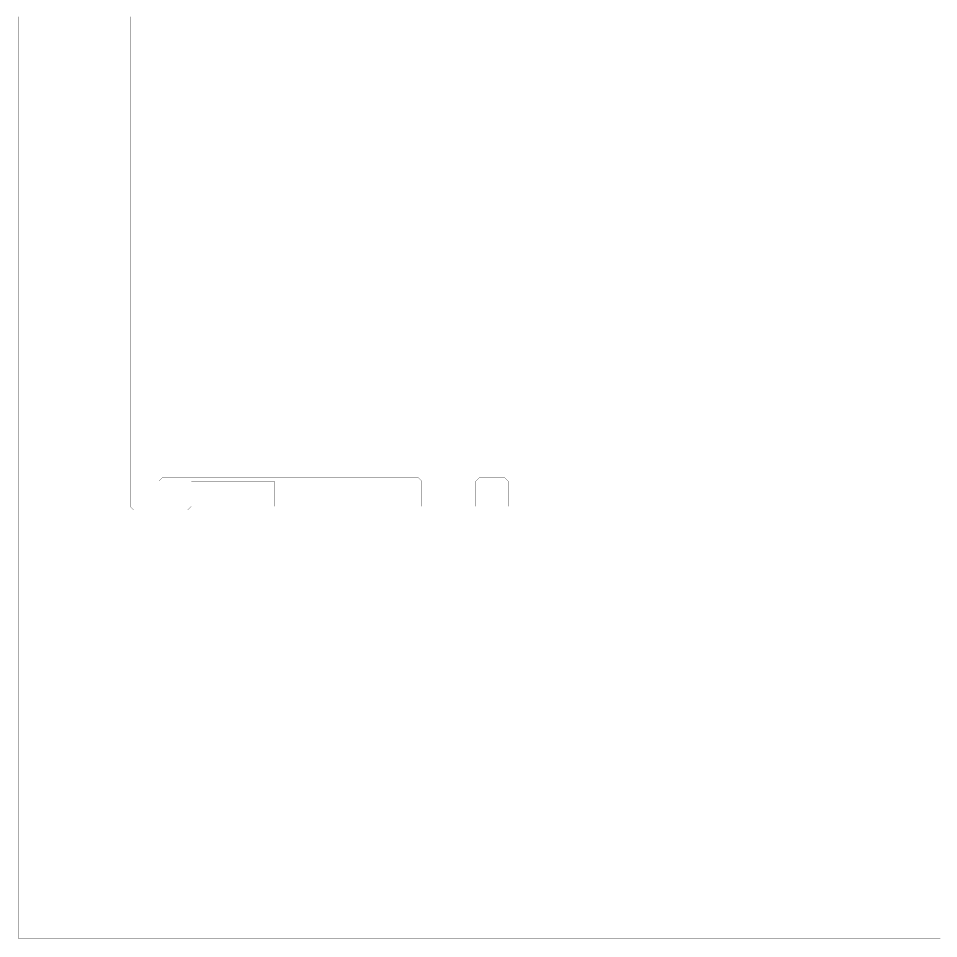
# Model space of a CAD drawing. Header units: metres. Extents: x 0 to 4990, y -4990 to 0.
# Drawn here: x 0 to 2495, y -4990 to -2495 of the extents above; entities that cross this region are included whole.
import ezdxf

# ---------------------------------------------------------------- set-up
doc = ezdxf.new("R2010")
doc.units = ezdxf.units.M
doc.layers.add('conductor', color=1, linetype='Continuous')
doc.layers.add('substrate', color=5, linetype='Continuous')

msp = doc.modelspace()

# ---------------------------------------------------------------- linework, layer by layer
at = {"layer": 'conductor', "const_width": 0.5}
msp.add_lwpolyline([(312.5, -2490.234375), (312.5, -2500), (312.5, -2509.765625), (312.5, -2519.53125), (312.5, -2529.296875), (312.5, -2539.0625), (312.5, -2548.828125), (312.5, -2558.59375), (312.5, -2568.359375), (312.5, -2578.125), (312.5, -2587.890625), (312.5, -2597.65625), (312.5, -2607.421875), (312.5, -2617.1875), (312.5, -2626.953125), (312.5, -2636.71875), (312.5, -2646.484375), (312.5, -2656.25), (312.5, -2666.015625), (312.5, -2675.78125), (312.5, -2685.546875), (312.5, -2695.3125), (312.5, -2705.078125), (312.5, -2714.84375), (312.5, -2724.609375), (312.5, -2734.375), (312.5, -2744.140625), (312.5, -2753.90625), (312.5, -2763.671875), (312.5, -2773.4375), (312.5, -2783.203125), (312.5, -2792.96875), (312.5, -2802.734375), (312.5, -2812.5), (312.5, -2822.265625), (312.5, -2832.03125), (312.5, -2841.796875), (312.5, -2851.5625), (312.5, -2861.328125), (312.5, -2871.09375), (312.5, -2880.859375), (312.5, -2890.625), (312.5, -2900.390625), (312.5, -2910.15625), (312.5, -2919.921875), (312.5, -2929.6875), (312.5, -2939.453125), (312.5, -2949.21875), (312.5, -2958.984375), (312.5, -2968.75), (312.5, -2978.515625), (312.5, -2988.28125), (312.5, -2998.046875), (312.5, -3007.8125), (312.5, -3017.578125), (312.5, -3027.34375), (312.5, -3037.109375), (312.5, -3046.875), (312.5, -3056.640625), (312.5, -3066.40625), (312.5, -3076.171875), (312.5, -3085.9375), (312.5, -3095.703125), (312.5, -3105.46875), (312.5, -3115.234375), (312.5, -3125), (312.5, -3134.765625), (312.5, -3144.53125), (312.5, -3154.296875), (312.5, -3164.0625), (312.5, -3173.828125), (312.5, -3183.59375), (312.5, -3193.359375), (312.5, -3203.125), (312.5, -3212.890625), (312.5, -3222.65625), (312.5, -3232.421875), (312.5, -3242.1875), (312.5, -3251.953125), (312.5, -3261.71875), (312.5, -3271.484375), (312.5, -3281.25), (312.5, -3291.015625), (312.5, -3300.78125), (312.5, -3310.546875), (312.5, -3320.3125), (312.5, -3330.078125), (312.5, -3339.84375), (312.5, -3349.609375), (312.5, -3359.375), (312.5, -3369.140625), (312.5, -3378.90625), (312.5, -3388.671875), (312.5, -3398.4375), (312.5, -3408.203125), (312.5, -3417.96875), (312.5, -3427.734375), (312.5, -3437.5), (312.5, -3447.265625), (312.5, -3457.03125), (312.5, -3466.796875), (312.5, -3476.5625), (312.5, -3486.328125), (312.5, -3496.09375), (312.5, -3505.859375), (312.5, -3515.625), (312.5, -3525.390625), (312.5, -3535.15625), (312.5, -3544.921875), (312.5, -3554.6875), (312.5, -3564.453125), (312.5, -3574.21875), (312.5, -3583.984375), (312.5, -3593.75), (312.5, -3603.515625), (312.5, -3613.28125), (312.5, -3623.046875), (312.5, -3632.8125), (312.5, -3642.578125), (312.5, -3652.34375), (312.5, -3662.109375), (312.5, -3671.875), (312.5, -3681.640625), (312.5, -3691.40625), (312.5, -3701.171875), (312.5, -3710.9375), (312.5, -3720.703125), (312.5, -3730.46875), (312.5, -3740.234375), (312.5, -3750), (312.5, -3759.765625), (312.5, -3769.53125), (312.5, -3779.296875), (312.5, -3789.0625), (312.5, -3798.828125), (312.5, -3808.59375), (312.5, -3818.359375), (322.265625, -3818.359375), (332.03125, -3818.359375), (341.796875, -3818.359375), (351.5625, -3818.359375), (361.328125, -3818.359375), (371.09375, -3818.359375), (380.859375, -3818.359375), (380.859375, -3808.59375), (380.859375, -3798.828125), (380.859375, -3789.0625), (380.859375, -3779.296875), (380.859375, -3769.53125), (380.859375, -3759.765625), (380.859375, -3750), (390.625, -3740.234375), (400.390625, -3740.234375), (410.15625, -3740.234375), (419.921875, -3740.234375), (429.6875, -3740.234375), (439.453125, -3740.234375), (449.21875, -3740.234375), (458.984375, -3740.234375), (468.75, -3740.234375), (478.515625, -3740.234375), (488.28125, -3740.234375), (498.046875, -3740.234375), (507.8125, -3740.234375), (517.578125, -3740.234375), (527.34375, -3740.234375), (537.109375, -3740.234375), (546.875, -3740.234375), (556.640625, -3740.234375), (566.40625, -3740.234375), (576.171875, -3740.234375), (585.9375, -3740.234375), (595.703125, -3740.234375), (605.46875, -3740.234375), (615.234375, -3740.234375), (625, -3740.234375), (634.765625, -3740.234375), (644.53125, -3740.234375), (654.296875, -3740.234375), (664.0625, -3740.234375), (673.828125, -3740.234375), (683.59375, -3740.234375), (693.359375, -3740.234375), (703.125, -3740.234375), (712.890625, -3740.234375), (722.65625, -3740.234375), (732.421875, -3740.234375), (742.1875, -3740.234375), (751.953125, -3740.234375), (761.71875, -3740.234375), (771.484375, -3740.234375), (781.25, -3740.234375), (791.015625, -3740.234375), (800.78125, -3740.234375), (810.546875, -3740.234375), (820.3125, -3740.234375), (830.078125, -3740.234375), (839.84375, -3740.234375), (849.609375, -3740.234375), (859.375, -3740.234375), (869.140625, -3740.234375), (878.90625, -3740.234375), (888.671875, -3740.234375), (898.4375, -3740.234375), (908.203125, -3740.234375), (917.96875, -3740.234375), (927.734375, -3740.234375), (937.5, -3740.234375), (947.265625, -3740.234375), (957.03125, -3740.234375), (966.796875, -3740.234375), (976.5625, -3740.234375), (986.328125, -3740.234375), (996.09375, -3740.234375), (1005.859375, -3740.234375), (1015.625, -3740.234375), (1025.390625, -3740.234375), (1035.15625, -3740.234375), (1044.921875, -3740.234375), (1054.6875, -3740.234375), (1064.453125, -3740.234375), (1074.21875, -3740.234375), (1083.984375, -3740.234375), (1093.75, -3750), (1093.75, -3759.765625), (1093.75, -3769.53125), (1093.75, -3779.296875), (1093.75, -3789.0625), (1093.75, -3798.828125), (1093.75, -3808.59375), (1093.75, -3818.359375), (1103.515625, -3818.359375), (1113.28125, -3818.359375), (1123.046875, -3818.359375), (1132.8125, -3818.359375), (1142.578125, -3818.359375), (1152.34375, -3818.359375), (1162.109375, -3818.359375), (1171.875, -3818.359375), (1181.640625, -3818.359375), (1191.40625, -3818.359375), (1201.171875, -3818.359375), (1210.9375, -3818.359375), (1220.703125, -3818.359375), (1230.46875, -3818.359375), (1240.234375, -3818.359375), (1240.234375, -3808.59375), (1240.234375, -3798.828125), (1240.234375, -3789.0625), (1240.234375, -3779.296875), (1240.234375, -3769.53125), (1240.234375, -3759.765625), (1240.234375, -3750), (1250, -3740.234375), (1259.765625, -3740.234375), (1269.53125, -3740.234375), (1279.296875, -3740.234375), (1289.0625, -3740.234375), (1298.828125, -3740.234375), (1308.59375, -3740.234375), (1318.359375, -3740.234375), (1328.125, -3750), (1328.125, -3759.765625), (1328.125, -3769.53125), (1328.125, -3779.296875), (1328.125, -3789.0625), (1328.125, -3798.828125), (1328.125, -3808.59375), (1328.125, -3818.359375), (1337.890625, -3818.359375), (1347.65625, -3818.359375), (1357.421875, -3818.359375), (1367.1875, -3818.359375), (1376.953125, -3818.359375), (1386.71875, -3818.359375), (1396.484375, -3818.359375), (1406.25, -3818.359375), (1416.015625, -3818.359375), (1425.78125, -3818.359375), (1435.546875, -3818.359375), (1445.3125, -3818.359375), (1455.078125, -3818.359375), (1464.84375, -3818.359375), (1474.609375, -3818.359375), (1484.375, -3818.359375), (1494.140625, -3818.359375), (1503.90625, -3818.359375), (1513.671875, -3818.359375), (1523.4375, -3818.359375), (1533.203125, -3818.359375), (1542.96875, -3818.359375), (1552.734375, -3818.359375), (1562.5, -3818.359375), (1572.265625, -3818.359375), (1582.03125, -3818.359375), (1591.796875, -3818.359375), (1601.5625, -3818.359375), (1611.328125, -3818.359375), (1621.09375, -3818.359375), (1630.859375, -3818.359375), (1640.625, -3818.359375), (1650.390625, -3818.359375), (1660.15625, -3818.359375), (1669.921875, -3818.359375), (1679.6875, -3818.359375), (1689.453125, -3818.359375), (1699.21875, -3818.359375), (1708.984375, -3818.359375), (1718.75, -3818.359375), (1728.515625, -3818.359375), (1738.28125, -3818.359375), (1748.046875, -3818.359375), (1757.8125, -3818.359375), (1767.578125, -3818.359375), (1777.34375, -3818.359375), (1787.109375, -3818.359375), (1796.875, -3818.359375), (1806.640625, -3818.359375), (1816.40625, -3818.359375), (1826.171875, -3818.359375), (1835.9375, -3818.359375), (1845.703125, -3818.359375), (1855.46875, -3818.359375), (1865.234375, -3818.359375), (1875, -3818.359375), (1884.765625, -3818.359375), (1894.53125, -3818.359375), (1904.296875, -3818.359375), (1914.0625, -3818.359375), (1923.828125, -3818.359375), (1933.59375, -3818.359375), (1943.359375, -3818.359375), (1953.125, -3818.359375), (1962.890625, -3818.359375), (1972.65625, -3818.359375), (1982.421875, -3818.359375), (1992.1875, -3818.359375), (2001.953125, -3818.359375), (2011.71875, -3818.359375), (2021.484375, -3818.359375), (2031.25, -3818.359375), (2041.015625, -3818.359375), (2050.78125, -3818.359375), (2060.546875, -3818.359375), (2070.3125, -3818.359375), (2080.078125, -3818.359375), (2089.84375, -3818.359375), (2099.609375, -3818.359375), (2109.375, -3818.359375), (2119.140625, -3818.359375), (2128.90625, -3818.359375), (2138.671875, -3818.359375), (2148.4375, -3818.359375), (2158.203125, -3818.359375), (2167.96875, -3818.359375), (2177.734375, -3818.359375), (2187.5, -3818.359375), (2197.265625, -3818.359375), (2207.03125, -3818.359375), (2216.796875, -3818.359375), (2226.5625, -3818.359375), (2236.328125, -3818.359375), (2246.09375, -3818.359375), (2255.859375, -3818.359375), (2265.625, -3818.359375), (2275.390625, -3818.359375), (2285.15625, -3818.359375), (2294.921875, -3818.359375), (2304.6875, -3818.359375), (2314.453125, -3818.359375), (2324.21875, -3818.359375), (2333.984375, -3818.359375), (2343.75, -3818.359375), (2353.515625, -3818.359375), (2363.28125, -3818.359375), (2373.046875, -3818.359375), (2382.8125, -3818.359375), (2392.578125, -3818.359375), (2402.34375, -3818.359375), (2412.109375, -3818.359375), (2421.875, -3818.359375), (2431.640625, -3818.359375), (2441.40625, -3818.359375), (2451.171875, -3818.359375), (2460.9375, -3818.359375), (2470.703125, -3818.359375), (2480.46875, -3818.359375), (2490.234375, -3818.359375), (2500, -3818.359375)], dxfattribs=at)
at = {"layer": 'substrate', "const_width": 0.5}
for points in [[(0, -2490.234375), (0, -2500), (0, -2509.765625), (0, -2519.53125), (0, -2529.296875), (0, -2539.0625), (0, -2548.828125), (0, -2558.59375), (0, -2568.359375), (0, -2578.125), (0, -2587.890625), (0, -2597.65625), (0, -2607.421875), (0, -2617.1875), (0, -2626.953125), (0, -2636.71875), (0, -2646.484375), (0, -2656.25), (0, -2666.015625), (0, -2675.78125), (0, -2685.546875), (0, -2695.3125), (0, -2705.078125), (0, -2714.84375), (0, -2724.609375), (0, -2734.375), (0, -2744.140625), (0, -2753.90625), (0, -2763.671875), (0, -2773.4375), (0, -2783.203125), (0, -2792.96875), (0, -2802.734375), (0, -2812.5), (0, -2822.265625), (0, -2832.03125), (0, -2841.796875), (0, -2851.5625), (0, -2861.328125), (0, -2871.09375), (0, -2880.859375), (0, -2890.625), (0, -2900.390625), (0, -2910.15625), (0, -2919.921875), (0, -2929.6875), (0, -2939.453125), (0, -2949.21875), (0, -2958.984375), (0, -2968.75), (0, -2978.515625), (0, -2988.28125), (0, -2998.046875), (0, -3007.8125), (0, -3017.578125), (0, -3027.34375), (0, -3037.109375), (0, -3046.875), (0, -3056.640625), (0, -3066.40625), (0, -3076.171875), (0, -3085.9375), (0, -3095.703125), (0, -3105.46875), (0, -3115.234375), (0, -3125), (0, -3134.765625), (0, -3144.53125), (0, -3154.296875), (0, -3164.0625), (0, -3173.828125), (0, -3183.59375), (0, -3193.359375), (0, -3203.125), (0, -3212.890625), (0, -3222.65625), (0, -3232.421875), (0, -3242.1875), (0, -3251.953125), (0, -3261.71875), (0, -3271.484375), (0, -3281.25), (0, -3291.015625), (0, -3300.78125), (0, -3310.546875), (0, -3320.3125), (0, -3330.078125), (0, -3339.84375), (0, -3349.609375), (0, -3359.375), (0, -3369.140625), (0, -3378.90625), (0, -3388.671875), (0, -3398.4375), (0, -3408.203125), (0, -3417.96875), (0, -3427.734375), (0, -3437.5), (0, -3447.265625), (0, -3457.03125), (0, -3466.796875), (0, -3476.5625), (0, -3486.328125), (0, -3496.09375), (0, -3505.859375), (0, -3515.625), (0, -3525.390625), (0, -3535.15625), (0, -3544.921875), (0, -3554.6875), (0, -3564.453125), (0, -3574.21875), (0, -3583.984375), (0, -3593.75), (0, -3603.515625), (0, -3613.28125), (0, -3623.046875), (0, -3632.8125), (0, -3642.578125), (0, -3652.34375), (0, -3662.109375), (0, -3671.875), (0, -3681.640625), (0, -3691.40625), (0, -3701.171875), (0, -3710.9375), (0, -3720.703125), (0, -3730.46875), (0, -3740.234375), (0, -3750), (0, -3759.765625), (0, -3769.53125), (0, -3779.296875), (0, -3789.0625), (0, -3798.828125), (0, -3808.59375), (0, -3818.359375), (0, -3828.125), (0, -3837.890625), (0, -3847.65625), (0, -3857.421875), (0, -3867.1875), (0, -3876.953125), (0, -3886.71875), (0, -3896.484375), (0, -3906.25), (0, -3916.015625), (0, -3925.78125), (0, -3935.546875), (0, -3945.3125), (0, -3955.078125), (0, -3964.84375), (0, -3974.609375), (0, -3984.375), (0, -3994.140625), (0, -4003.90625), (0, -4013.671875), (0, -4023.4375), (0, -4033.203125), (0, -4042.96875), (0, -4052.734375), (0, -4062.5), (0, -4072.265625), (0, -4082.03125), (0, -4091.796875), (0, -4101.5625), (0, -4111.328125), (0, -4121.09375), (0, -4130.859375), (0, -4140.625), (0, -4150.390625), (0, -4160.15625), (0, -4169.921875), (0, -4179.6875), (0, -4189.453125), (0, -4199.21875), (0, -4208.984375), (0, -4218.75), (0, -4228.515625), (0, -4238.28125), (0, -4248.046875), (0, -4257.8125), (0, -4267.578125), (0, -4277.34375), (0, -4287.109375), (0, -4296.875), (0, -4306.640625), (0, -4316.40625), (0, -4326.171875), (0, -4335.9375), (0, -4345.703125), (0, -4355.46875), (0, -4365.234375), (0, -4375), (0, -4384.765625), (0, -4394.53125), (0, -4404.296875), (0, -4414.0625), (0, -4423.828125), (0, -4433.59375), (0, -4443.359375), (0, -4453.125), (0, -4462.890625), (0, -4472.65625), (0, -4482.421875), (0, -4492.1875), (0, -4501.953125), (0, -4511.71875), (0, -4521.484375), (0, -4531.25), (0, -4541.015625), (0, -4550.78125), (0, -4560.546875), (0, -4570.3125), (0, -4580.078125), (0, -4589.84375), (0, -4599.609375), (0, -4609.375), (0, -4619.140625), (0, -4628.90625), (0, -4638.671875), (0, -4648.4375), (0, -4658.203125), (0, -4667.96875), (0, -4677.734375), (0, -4687.5), (0, -4697.265625), (0, -4707.03125), (0, -4716.796875), (0, -4726.5625), (0, -4736.328125), (0, -4746.09375), (0, -4755.859375), (0, -4765.625), (0, -4775.390625), (0, -4785.15625), (0, -4794.921875), (0, -4804.6875), (0, -4814.453125), (0, -4824.21875), (0, -4833.984375), (0, -4843.75), (0, -4853.515625), (0, -4863.28125), (0, -4873.046875), (0, -4882.8125), (0, -4892.578125), (0, -4902.34375), (0, -4912.109375), (0, -4921.875), (0, -4931.640625), (0, -4941.40625), (0, -4951.171875), (0, -4960.9375), (0, -4970.703125), (0, -4980.46875), (0, -4990.234375), (9.765625, -4990.234375), (19.53125, -4990.234375), (29.296875, -4990.234375), (39.0625, -4990.234375), (48.828125, -4990.234375), (58.59375, -4990.234375), (68.359375, -4990.234375), (78.125, -4990.234375), (87.890625, -4990.234375), (97.65625, -4990.234375), (107.421875, -4990.234375), (117.1875, -4990.234375), (126.953125, -4990.234375), (136.71875, -4990.234375), (146.484375, -4990.234375), (156.25, -4990.234375), (166.015625, -4990.234375), (175.78125, -4990.234375), (185.546875, -4990.234375), (195.3125, -4990.234375), (205.078125, -4990.234375), (214.84375, -4990.234375), (224.609375, -4990.234375), (234.375, -4990.234375), (244.140625, -4990.234375), (253.90625, -4990.234375), (263.671875, -4990.234375), (273.4375, -4990.234375), (283.203125, -4990.234375), (292.96875, -4990.234375), (302.734375, -4990.234375), (312.5, -4990.234375), (322.265625, -4990.234375), (332.03125, -4990.234375), (341.796875, -4990.234375), (351.5625, -4990.234375), (361.328125, -4990.234375), (371.09375, -4990.234375), (380.859375, -4990.234375), (390.625, -4990.234375), (400.390625, -4990.234375), (410.15625, -4990.234375), (419.921875, -4990.234375), (429.6875, -4990.234375), (439.453125, -4990.234375), (449.21875, -4990.234375), (458.984375, -4990.234375), (468.75, -4990.234375), (478.515625, -4990.234375), (488.28125, -4990.234375), (498.046875, -4990.234375), (507.8125, -4990.234375), (517.578125, -4990.234375), (527.34375, -4990.234375), (537.109375, -4990.234375), (546.875, -4990.234375), (556.640625, -4990.234375), (566.40625, -4990.234375), (576.171875, -4990.234375), (585.9375, -4990.234375), (595.703125, -4990.234375), (605.46875, -4990.234375), (615.234375, -4990.234375), (625, -4990.234375), (634.765625, -4990.234375), (644.53125, -4990.234375), (654.296875, -4990.234375), (664.0625, -4990.234375), (673.828125, -4990.234375), (683.59375, -4990.234375), (693.359375, -4990.234375), (703.125, -4990.234375), (712.890625, -4990.234375), (722.65625, -4990.234375), (732.421875, -4990.234375), (742.1875, -4990.234375), (751.953125, -4990.234375), (761.71875, -4990.234375), (771.484375, -4990.234375), (781.25, -4990.234375), (791.015625, -4990.234375), (800.78125, -4990.234375), (810.546875, -4990.234375), (820.3125, -4990.234375), (830.078125, -4990.234375), (839.84375, -4990.234375), (849.609375, -4990.234375), (859.375, -4990.234375), (869.140625, -4990.234375), (878.90625, -4990.234375), (888.671875, -4990.234375), (898.4375, -4990.234375), (908.203125, -4990.234375), (917.96875, -4990.234375), (927.734375, -4990.234375), (937.5, -4990.234375), (947.265625, -4990.234375), (957.03125, -4990.234375), (966.796875, -4990.234375), (976.5625, -4990.234375), (986.328125, -4990.234375), (996.09375, -4990.234375), (1005.859375, -4990.234375), (1015.625, -4990.234375), (1025.390625, -4990.234375), (1035.15625, -4990.234375), (1044.921875, -4990.234375), (1054.6875, -4990.234375), (1064.453125, -4990.234375), (1074.21875, -4990.234375), (1083.984375, -4990.234375), (1093.75, -4990.234375), (1103.515625, -4990.234375), (1113.28125, -4990.234375), (1123.046875, -4990.234375), (1132.8125, -4990.234375), (1142.578125, -4990.234375), (1152.34375, -4990.234375), (1162.109375, -4990.234375), (1171.875, -4990.234375), (1181.640625, -4990.234375), (1191.40625, -4990.234375), (1201.171875, -4990.234375), (1210.9375, -4990.234375), (1220.703125, -4990.234375), (1230.46875, -4990.234375), (1240.234375, -4990.234375), (1250, -4990.234375), (1259.765625, -4990.234375), (1269.53125, -4990.234375), (1279.296875, -4990.234375), (1289.0625, -4990.234375), (1298.828125, -4990.234375), (1308.59375, -4990.234375), (1318.359375, -4990.234375), (1328.125, -4990.234375), (1337.890625, -4990.234375), (1347.65625, -4990.234375), (1357.421875, -4990.234375), (1367.1875, -4990.234375), (1376.953125, -4990.234375), (1386.71875, -4990.234375), (1396.484375, -4990.234375), (1406.25, -4990.234375), (1416.015625, -4990.234375), (1425.78125, -4990.234375), (1435.546875, -4990.234375), (1445.3125, -4990.234375), (1455.078125, -4990.234375), (1464.84375, -4990.234375), (1474.609375, -4990.234375), (1484.375, -4990.234375), (1494.140625, -4990.234375), (1503.90625, -4990.234375), (1513.671875, -4990.234375), (1523.4375, -4990.234375), (1533.203125, -4990.234375), (1542.96875, -4990.234375), (1552.734375, -4990.234375), (1562.5, -4990.234375), (1572.265625, -4990.234375), (1582.03125, -4990.234375), (1591.796875, -4990.234375), (1601.5625, -4990.234375), (1611.328125, -4990.234375), (1621.09375, -4990.234375), (1630.859375, -4990.234375), (1640.625, -4990.234375), (1650.390625, -4990.234375), (1660.15625, -4990.234375), (1669.921875, -4990.234375), (1679.6875, -4990.234375), (1689.453125, -4990.234375), (1699.21875, -4990.234375), (1708.984375, -4990.234375), (1718.75, -4990.234375), (1728.515625, -4990.234375), (1738.28125, -4990.234375), (1748.046875, -4990.234375), (1757.8125, -4990.234375), (1767.578125, -4990.234375), (1777.34375, -4990.234375), (1787.109375, -4990.234375), (1796.875, -4990.234375), (1806.640625, -4990.234375), (1816.40625, -4990.234375), (1826.171875, -4990.234375), (1835.9375, -4990.234375), (1845.703125, -4990.234375), (1855.46875, -4990.234375), (1865.234375, -4990.234375), (1875, -4990.234375), (1884.765625, -4990.234375), (1894.53125, -4990.234375), (1904.296875, -4990.234375), (1914.0625, -4990.234375), (1923.828125, -4990.234375), (1933.59375, -4990.234375), (1943.359375, -4990.234375), (1953.125, -4990.234375), (1962.890625, -4990.234375), (1972.65625, -4990.234375), (1982.421875, -4990.234375), (1992.1875, -4990.234375), (2001.953125, -4990.234375), (2011.71875, -4990.234375), (2021.484375, -4990.234375), (2031.25, -4990.234375), (2041.015625, -4990.234375), (2050.78125, -4990.234375), (2060.546875, -4990.234375), (2070.3125, -4990.234375), (2080.078125, -4990.234375), (2089.84375, -4990.234375), (2099.609375, -4990.234375), (2109.375, -4990.234375), (2119.140625, -4990.234375), (2128.90625, -4990.234375), (2138.671875, -4990.234375), (2148.4375, -4990.234375), (2158.203125, -4990.234375), (2167.96875, -4990.234375), (2177.734375, -4990.234375), (2187.5, -4990.234375), (2197.265625, -4990.234375), (2207.03125, -4990.234375), (2216.796875, -4990.234375), (2226.5625, -4990.234375), (2236.328125, -4990.234375), (2246.09375, -4990.234375), (2255.859375, -4990.234375), (2265.625, -4990.234375), (2275.390625, -4990.234375), (2285.15625, -4990.234375), (2294.921875, -4990.234375), (2304.6875, -4990.234375), (2314.453125, -4990.234375), (2324.21875, -4990.234375), (2333.984375, -4990.234375), (2343.75, -4990.234375), (2353.515625, -4990.234375), (2363.28125, -4990.234375), (2373.046875, -4990.234375), (2382.8125, -4990.234375), (2392.578125, -4990.234375), (2402.34375, -4990.234375), (2412.109375, -4990.234375), (2421.875, -4990.234375), (2431.640625, -4990.234375), (2441.40625, -4990.234375), (2451.171875, -4990.234375), (2460.9375, -4990.234375), (2470.703125, -4990.234375), (2480.46875, -4990.234375), (2490.234375, -4990.234375), (2500, -4990.234375)], [(2500, -3828.125), (2490.234375, -3828.125), (2480.46875, -3828.125), (2470.703125, -3828.125), (2460.9375, -3828.125), (2451.171875, -3828.125), (2441.40625, -3828.125), (2431.640625, -3828.125), (2421.875, -3828.125), (2412.109375, -3828.125), (2402.34375, -3828.125), (2392.578125, -3828.125), (2382.8125, -3828.125), (2373.046875, -3828.125), (2363.28125, -3828.125), (2353.515625, -3828.125), (2343.75, -3828.125), (2333.984375, -3828.125), (2324.21875, -3828.125), (2314.453125, -3828.125), (2304.6875, -3828.125), (2294.921875, -3828.125), (2285.15625, -3828.125), (2275.390625, -3828.125), (2265.625, -3828.125), (2255.859375, -3828.125), (2246.09375, -3828.125), (2236.328125, -3828.125), (2226.5625, -3828.125), (2216.796875, -3828.125), (2207.03125, -3828.125), (2197.265625, -3828.125), (2187.5, -3828.125), (2177.734375, -3828.125), (2167.96875, -3828.125), (2158.203125, -3828.125), (2148.4375, -3828.125), (2138.671875, -3828.125), (2128.90625, -3828.125), (2119.140625, -3828.125), (2109.375, -3828.125), (2099.609375, -3828.125), (2089.84375, -3828.125), (2080.078125, -3828.125), (2070.3125, -3828.125), (2060.546875, -3828.125), (2050.78125, -3828.125), (2041.015625, -3828.125), (2031.25, -3828.125), (2021.484375, -3828.125), (2011.71875, -3828.125), (2001.953125, -3828.125), (1992.1875, -3828.125), (1982.421875, -3828.125), (1972.65625, -3828.125), (1962.890625, -3828.125), (1953.125, -3828.125), (1943.359375, -3828.125), (1933.59375, -3828.125), (1923.828125, -3828.125), (1914.0625, -3828.125), (1904.296875, -3828.125), (1894.53125, -3828.125), (1884.765625, -3828.125), (1875, -3828.125), (1865.234375, -3828.125), (1855.46875, -3828.125), (1845.703125, -3828.125), (1835.9375, -3828.125), (1826.171875, -3828.125), (1816.40625, -3828.125), (1806.640625, -3828.125), (1796.875, -3828.125), (1787.109375, -3828.125), (1777.34375, -3828.125), (1767.578125, -3828.125), (1757.8125, -3828.125), (1748.046875, -3828.125), (1738.28125, -3828.125), (1728.515625, -3828.125), (1718.75, -3828.125), (1708.984375, -3828.125), (1699.21875, -3828.125), (1689.453125, -3828.125), (1679.6875, -3828.125), (1669.921875, -3828.125), (1660.15625, -3828.125), (1650.390625, -3828.125), (1640.625, -3828.125), (1630.859375, -3828.125), (1621.09375, -3828.125), (1611.328125, -3828.125), (1601.5625, -3828.125), (1591.796875, -3828.125), (1582.03125, -3828.125), (1572.265625, -3828.125), (1562.5, -3828.125), (1552.734375, -3828.125), (1542.96875, -3828.125), (1533.203125, -3828.125), (1523.4375, -3828.125), (1513.671875, -3828.125), (1503.90625, -3828.125), (1494.140625, -3828.125), (1484.375, -3828.125), (1474.609375, -3828.125), (1464.84375, -3828.125), (1455.078125, -3828.125), (1445.3125, -3828.125), (1435.546875, -3828.125), (1425.78125, -3828.125), (1416.015625, -3828.125), (1406.25, -3828.125), (1396.484375, -3828.125), (1386.71875, -3828.125), (1376.953125, -3828.125), (1367.1875, -3828.125), (1357.421875, -3828.125), (1347.65625, -3828.125), (1337.890625, -3828.125), (1328.125, -3828.125), (1318.359375, -3828.125), (1308.59375, -3828.125), (1298.828125, -3828.125), (1289.0625, -3828.125), (1279.296875, -3828.125), (1269.53125, -3828.125), (1259.765625, -3828.125), (1250, -3828.125), (1240.234375, -3828.125), (1230.46875, -3828.125), (1220.703125, -3828.125), (1210.9375, -3828.125), (1201.171875, -3828.125), (1191.40625, -3828.125), (1181.640625, -3828.125), (1171.875, -3828.125), (1162.109375, -3828.125), (1152.34375, -3828.125), (1142.578125, -3828.125), (1132.8125, -3828.125), (1123.046875, -3828.125), (1113.28125, -3828.125), (1103.515625, -3828.125), (1093.75, -3828.125), (1083.984375, -3828.125), (1074.21875, -3828.125), (1064.453125, -3828.125), (1054.6875, -3828.125), (1044.921875, -3828.125), (1035.15625, -3828.125), (1025.390625, -3828.125), (1015.625, -3828.125), (1005.859375, -3828.125), (996.09375, -3828.125), (986.328125, -3828.125), (976.5625, -3828.125), (966.796875, -3828.125), (957.03125, -3828.125), (947.265625, -3828.125), (937.5, -3828.125), (927.734375, -3828.125), (917.96875, -3828.125), (908.203125, -3828.125), (898.4375, -3828.125), (888.671875, -3828.125), (878.90625, -3828.125), (869.140625, -3828.125), (859.375, -3828.125), (849.609375, -3828.125), (839.84375, -3828.125), (830.078125, -3828.125), (820.3125, -3828.125), (810.546875, -3828.125), (800.78125, -3828.125), (791.015625, -3828.125), (781.25, -3828.125), (771.484375, -3828.125), (761.71875, -3828.125), (751.953125, -3828.125), (742.1875, -3828.125), (732.421875, -3828.125), (722.65625, -3828.125), (712.890625, -3828.125), (703.125, -3828.125), (693.359375, -3818.359375), (693.359375, -3808.59375), (693.359375, -3798.828125), (693.359375, -3789.0625), (693.359375, -3779.296875), (693.359375, -3769.53125), (693.359375, -3759.765625), (693.359375, -3750), (683.59375, -3750), (673.828125, -3750), (664.0625, -3750), (654.296875, -3750), (644.53125, -3750), (634.765625, -3750), (625, -3750), (615.234375, -3750), (605.46875, -3750), (595.703125, -3750), (585.9375, -3750), (576.171875, -3750), (566.40625, -3750), (556.640625, -3750), (546.875, -3750), (537.109375, -3750), (527.34375, -3750), (517.578125, -3750), (507.8125, -3750), (498.046875, -3750), (488.28125, -3750), (478.515625, -3750), (468.75, -3750), (468.75, -3759.765625), (468.75, -3769.53125), (468.75, -3779.296875), (468.75, -3789.0625), (468.75, -3798.828125), (468.75, -3808.59375), (468.75, -3818.359375), (458.984375, -3828.125), (449.21875, -3828.125), (439.453125, -3828.125), (429.6875, -3828.125), (419.921875, -3828.125), (410.15625, -3828.125), (400.390625, -3828.125), (390.625, -3828.125), (380.859375, -3828.125), (371.09375, -3828.125), (361.328125, -3828.125), (351.5625, -3828.125), (341.796875, -3828.125), (332.03125, -3828.125), (322.265625, -3828.125), (312.5, -3828.125), (302.734375, -3818.359375), (302.734375, -3808.59375), (302.734375, -3798.828125), (302.734375, -3789.0625), (302.734375, -3779.296875), (302.734375, -3769.53125), (302.734375, -3759.765625), (302.734375, -3750), (302.734375, -3740.234375), (302.734375, -3730.46875), (302.734375, -3720.703125), (302.734375, -3710.9375), (302.734375, -3701.171875), (302.734375, -3691.40625), (302.734375, -3681.640625), (302.734375, -3671.875), (302.734375, -3662.109375), (302.734375, -3652.34375), (302.734375, -3642.578125), (302.734375, -3632.8125), (302.734375, -3623.046875), (302.734375, -3613.28125), (302.734375, -3603.515625), (302.734375, -3593.75), (302.734375, -3583.984375), (302.734375, -3574.21875), (302.734375, -3564.453125), (302.734375, -3554.6875), (302.734375, -3544.921875), (302.734375, -3535.15625), (302.734375, -3525.390625), (302.734375, -3515.625), (302.734375, -3505.859375), (302.734375, -3496.09375), (302.734375, -3486.328125), (302.734375, -3476.5625), (302.734375, -3466.796875), (302.734375, -3457.03125), (302.734375, -3447.265625), (302.734375, -3437.5), (302.734375, -3427.734375), (302.734375, -3417.96875), (302.734375, -3408.203125), (302.734375, -3398.4375), (302.734375, -3388.671875), (302.734375, -3378.90625), (302.734375, -3369.140625), (302.734375, -3359.375), (302.734375, -3349.609375), (302.734375, -3339.84375), (302.734375, -3330.078125), (302.734375, -3320.3125), (302.734375, -3310.546875), (302.734375, -3300.78125), (302.734375, -3291.015625), (302.734375, -3281.25), (302.734375, -3271.484375), (302.734375, -3261.71875), (302.734375, -3251.953125), (302.734375, -3242.1875), (302.734375, -3232.421875), (302.734375, -3222.65625), (302.734375, -3212.890625), (302.734375, -3203.125), (302.734375, -3193.359375), (302.734375, -3183.59375), (302.734375, -3173.828125), (302.734375, -3164.0625), (302.734375, -3154.296875), (302.734375, -3144.53125), (302.734375, -3134.765625), (302.734375, -3125), (302.734375, -3115.234375), (302.734375, -3105.46875), (302.734375, -3095.703125), (302.734375, -3085.9375), (302.734375, -3076.171875), (302.734375, -3066.40625), (302.734375, -3056.640625), (302.734375, -3046.875), (302.734375, -3037.109375), (302.734375, -3027.34375), (302.734375, -3017.578125), (302.734375, -3007.8125), (302.734375, -2998.046875), (302.734375, -2988.28125), (302.734375, -2978.515625), (302.734375, -2968.75), (302.734375, -2958.984375), (302.734375, -2949.21875), (302.734375, -2939.453125), (302.734375, -2929.6875), (302.734375, -2919.921875), (302.734375, -2910.15625), (302.734375, -2900.390625), (302.734375, -2890.625), (302.734375, -2880.859375), (302.734375, -2871.09375), (302.734375, -2861.328125), (302.734375, -2851.5625), (302.734375, -2841.796875), (302.734375, -2832.03125), (302.734375, -2822.265625), (302.734375, -2812.5), (302.734375, -2802.734375), (302.734375, -2792.96875), (302.734375, -2783.203125), (302.734375, -2773.4375), (302.734375, -2763.671875), (302.734375, -2753.90625), (302.734375, -2744.140625), (302.734375, -2734.375), (302.734375, -2724.609375), (302.734375, -2714.84375), (302.734375, -2705.078125), (302.734375, -2695.3125), (302.734375, -2685.546875), (302.734375, -2675.78125), (302.734375, -2666.015625), (302.734375, -2656.25), (302.734375, -2646.484375), (302.734375, -2636.71875), (302.734375, -2626.953125), (302.734375, -2617.1875), (302.734375, -2607.421875), (302.734375, -2597.65625), (302.734375, -2587.890625), (302.734375, -2578.125), (302.734375, -2568.359375), (302.734375, -2558.59375), (302.734375, -2548.828125), (302.734375, -2539.0625), (302.734375, -2529.296875), (302.734375, -2519.53125), (302.734375, -2509.765625), (302.734375, -2500), (302.734375, -2490.234375)]]:
    msp.add_lwpolyline(points, dxfattribs=at)

doc.saveas('drawing.dxf')
